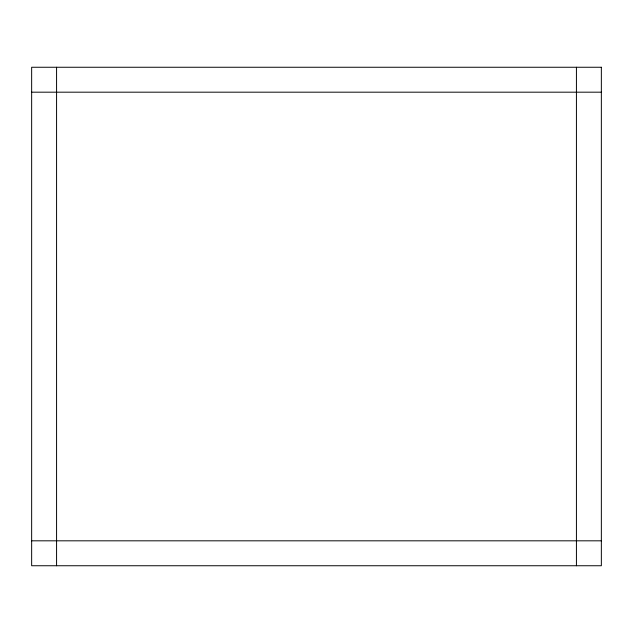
<?xml version="1.0" encoding="UTF-8"?>
<svg xmlns="http://www.w3.org/2000/svg" width="633" height="633" viewBox="0 0 633 633"><rect width="100%" height="100%" fill="white"/><g stroke="black" fill="none" stroke-linecap="round" stroke-linejoin="round"><path stroke-width="0.95" d="M31.65 92.181L601.35 92.181M31.65 540.819L601.35 540.819M576.426 67.256L576.426 565.744M56.574 67.256L56.574 565.744M601.35 67.256L31.65 67.256L31.65 565.744L601.35 565.744L601.35 67.256"/></g></svg>
